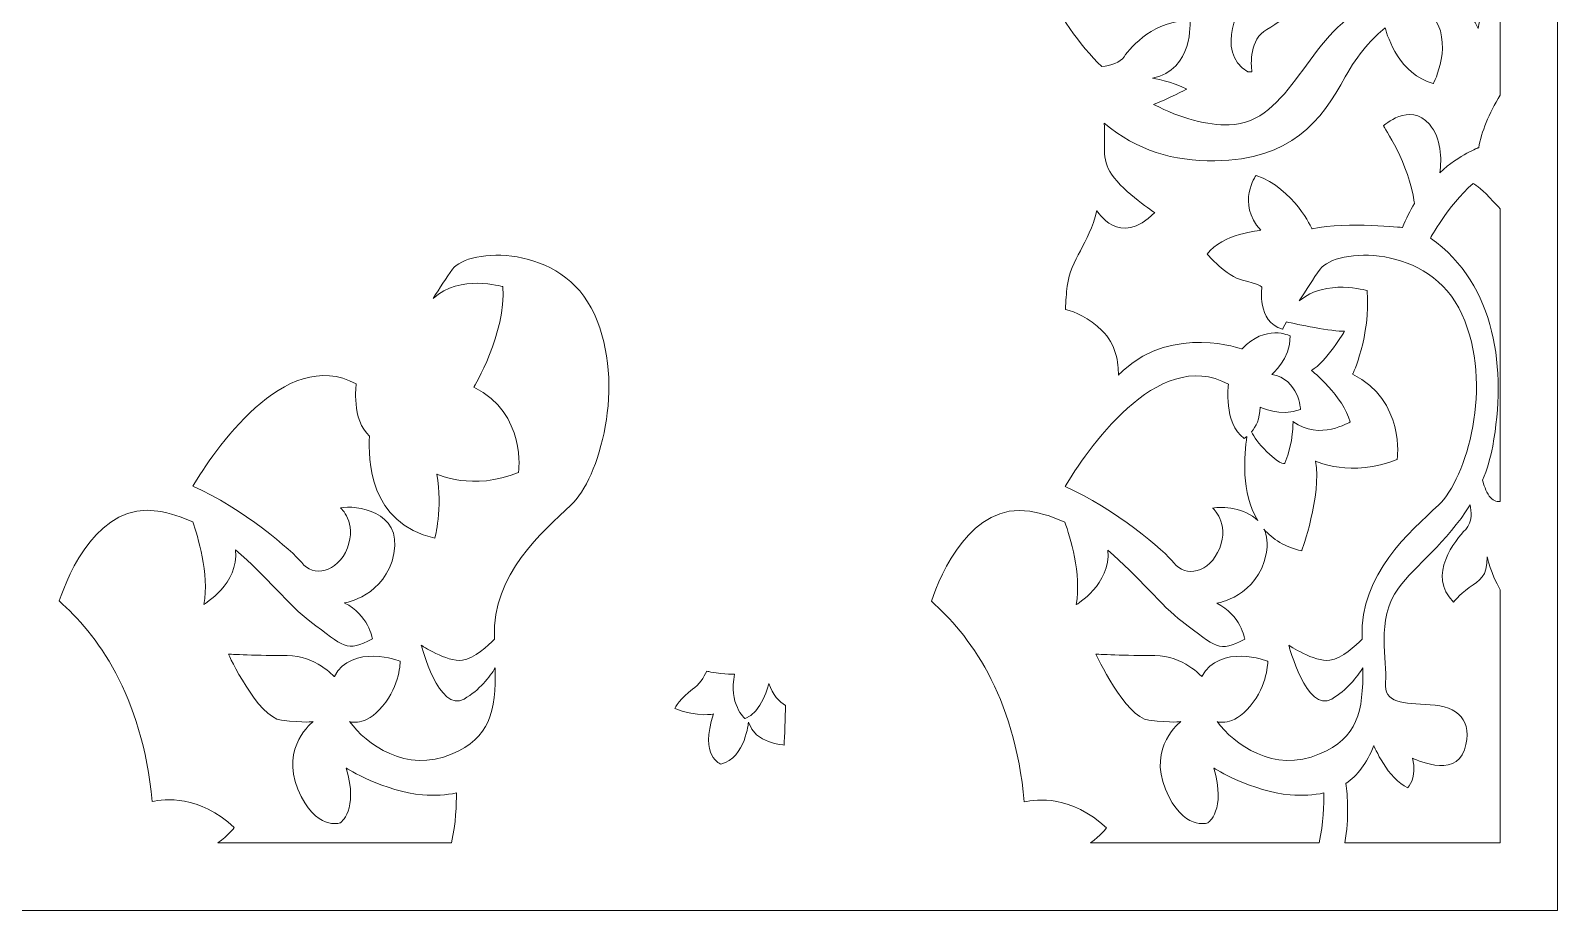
# Model space of a CAD drawing. Header units: centimetres. Extents: x 11.4 to 36.6, y -4.4 to 10.5.
# Drawn here: x 30.13 to 36.62, y -4.45 to -0.71 of the extents above; entities that cross this region are included whole.
import ezdxf

# ---------------------------------------------------------------- set-up
doc = ezdxf.new("R2010")
doc.units = ezdxf.units.CM
doc.header["$MEASUREMENT"] = 0
doc.layers.add('layer 1', color=7, linetype='Continuous')

msp = doc.modelspace()

# ---------------------------------------------------------------- linework, layer by layer
at = {"layer": 'layer 1', "color": 242, "lineweight": 9}
for points, knots in [([(24.45809, 10.50535), (24.45809, 10.50535), (36.6205, 10.50535), (36.6205, 10.50535), (36.6205, 10.50535), (36.6205, 10.50535), (36.6205, -4.44704), (36.6205, -4.44704), (36.6205, -4.44704), (36.6205, -4.44704), (24.45809, -4.44704), (24.45809, -4.44704), (24.45809, -4.44704), (24.45809, -4.44704), (24.45809, 10.50535), (24.45809, 10.50535)], [0, 0, 0, 0, 0.2, 0.2, 0.2, 0.2, 0.4, 0.4, 0.4, 0.4, 0.6, 0.6, 0.6, 0.6, 1, 1, 1, 1]), ([(36.37726, 0.69233), (36.37726, 0.69233), (36.37726, -0.98373), (36.37726, -0.98373), (36.37726, -0.98373), (36.32957, -1.06088), (36.29721, -1.14099), (36.28624, -1.20649), (36.28624, -1.20649), (36.28624, -1.20649), (36.20657, -1.23451), (36.12101, -1.31278), (36.12101, -1.31278), (36.1285, -1.2542), (36.12815, -1.16699), (36.07635, -1.10724), (36.07635, -1.10724), (35.99181, -1.00974), (35.88103, -1.11421), (35.88103, -1.11421), (35.88103, -1.11421), (35.88103, -1.11421), (35.99181, -1.27788), (36.01222, -1.43806), (36.01222, -1.43806), (36.01247, -1.44004), (36.01272, -1.44193), (36.01299, -1.44378), (36.01299, -1.44378), (35.99435, -1.47425), (35.97722, -1.5082), (35.96266, -1.54602), (35.96266, -1.54602), (35.96266, -1.54602), (35.73528, -1.5199), (35.57786, -1.55124), (35.57786, -1.55124), (35.57786, -1.55124), (35.50276, -1.38108), (35.34025, -1.32434), (35.34025, -1.32434), (35.34025, -1.32434), (35.25524, -1.44082), (35.36025, -1.55729), (35.36025, -1.55729), (35.36025, -1.55729), (35.19523, -1.57223), (35.13273, -1.65884), (35.13273, -1.65884), (35.13273, -1.65884), (35.21524, -1.75441), (35.28274, -1.76935), (35.28274, -1.76935), (35.35025, -1.78428), (35.36525, -1.79921), (35.36525, -1.79921), (35.36525, -1.79921), (35.36525, -1.79921), (35.34232, -1.94594), (35.45221, -1.97777), (35.45221, -1.97777), (35.45221, -1.97777), (35.45895, -1.96598), (35.4701, -1.94697), (35.4701, -1.94697), (35.50879, -1.95547), (35.66731, -1.98939), (35.71603, -1.98563), (35.71603, -1.98563), (35.71603, -1.98563), (35.63706, -2.11856), (35.57604, -2.15286), (35.57604, -2.15286), (35.57604, -2.15286), (35.71244, -2.26434), (35.73936, -2.37154), (35.73936, -2.37154), (35.73936, -2.37154), (35.61014, -2.45355), (35.49707, -2.36993), (35.49707, -2.36993), (35.49707, -2.36993), (35.50066, -2.45515), (35.46297, -2.54734), (35.46297, -2.54734), (35.46297, -2.54734), (35.4522, -2.56235), (35.38579, -2.49803), (35.38579, -2.49803), (35.34986, -2.46323), (35.33075, -2.43376), (35.32077, -2.41404), (35.32077, -2.41404), (35.33844, -2.39291), (35.35721, -2.35877), (35.35721, -2.30902), (35.35721, -2.30902), (35.35721, -2.30902), (35.44467, -2.35081), (35.52921, -2.31947), (35.52921, -2.31947), (35.52921, -2.31947), (35.52338, -2.19062), (35.40677, -2.16973), (35.40677, -2.16973), (35.40677, -2.16973), (35.48548, -2.10704), (35.48548, -2.00605), (35.48548, -2.00605), (35.48548, -2.00605), (35.37762, -1.95382), (35.28142, -2.06177), (35.28142, -2.06177), (35.28142, -2.06177), (34.9899, -1.9573), (34.7771, -2.15231), (34.7771, -2.15231), (34.7698, -2.159), (34.76255, -2.16577), (34.75534, -2.1726), (34.75534, -2.1726), (34.75626, -2.12183), (34.74636, -2.04212), (34.68575, -1.98342), (34.68575, -1.98342), (34.62999, -1.92941), (34.57071, -1.90468), (34.53084, -1.89345), (34.53084, -1.89345), (34.53223, -1.85851), (34.53453, -1.82422), (34.53818, -1.79479), (34.53818, -1.79479), (34.55291, -1.67601), (34.63025, -1.61881), (34.66339, -1.47363), (34.66339, -1.47363), (34.66339, -1.47363), (34.75915, -1.63641), (34.91015, -1.48243), (34.91015, -1.48243), (34.91015, -1.48243), (34.78125, -1.39884), (34.726, -1.31965), (34.726, -1.31965), (34.68167, -1.2561), (34.70135, -1.1897), (34.69564, -1.1023), (34.69564, -1.1023), (34.83487, -1.2192), (34.98802, -1.26446), (35.16576, -1.26215), (35.16576, -1.26215), (35.48788, -1.25797), (35.61769, -1.09355), (35.71923, -0.90533), (35.71923, -0.90533), (35.77237, -0.80684), (35.83795, -0.73927), (35.88842, -0.69723), (35.88842, -0.69723), (35.89957, -0.73869), (35.95034, -0.89412), (36.09317, -0.93461), (36.09317, -0.93461), (36.09317, -0.93461), (36.18561, -0.75727), (36.08477, -0.64016), (36.08477, -0.64016), (36.08477, -0.64016), (36.21922, -0.55316), (36.28364, -0.70039), (36.28364, -0.70039), (36.28364, -0.70039), (36.32566, -0.5197), (36.24163, -0.40594), (36.24163, -0.40594), (36.1576, -0.29217), (36.01474, -0.38252), (35.99794, -0.46282), (35.99794, -0.46282), (35.99794, -0.46282), (35.96432, -0.27544), (35.80747, -0.23864), (35.80747, -0.23864), (35.80747, -0.23864), (35.71783, -0.41598), (35.75705, -0.51636), (35.75705, -0.51636), (35.77241, -0.55569), (35.79335, -0.58626), (35.81315, -0.60894), (35.81315, -0.60894), (35.56094, -0.71678), (35.48844, -1.10394), (35.22606, -1.10985), (35.22606, -1.10985), (35.13551, -1.1119), (35.02096, -1.08386), (34.90483, -1.02248), (34.90483, -1.02248), (34.96486, -1.00005), (35.04558, -0.95803), (35.04558, -0.95803), (35.04558, -0.95803), (34.98396, -0.92457), (34.89993, -0.91119), (34.89993, -0.91119), (34.89993, -0.91119), (35.07639, -0.87773), (35.05959, -0.66693), (35.05959, -0.66693), (35.05959, -0.66693), (34.91393, -0.66358), (34.81029, -0.774), (34.77948, -0.82085), (34.77948, -0.82085), (34.76367, -0.84488), (34.72205, -0.85657), (34.68526, -0.86228), (34.68526, -0.86228), (34.58847, -0.76852), (34.50174, -0.6468), (34.44075, -0.49467), (34.44075, -0.49467), (34.61667, -0.61205), (34.78529, -0.53618), (34.78529, -0.53618), (34.78529, -0.53618), (34.76454, -0.42155), (34.54409, -0.341), (34.54409, -0.341), (34.54409, -0.341), (34.64005, -0.32551), (34.70489, -0.23876), (34.70489, -0.23876), (34.70489, -0.23876), (34.55611, -0.09857), (34.40734, -0.11615), (34.35568, -0.12806), (34.35568, -0.12806), (34.31497, 0.32889), (34.1172, 0.58718), (33.96127, 0.7241), (33.96127, 0.7241), (34.00106, 0.8411), (34.13002, 1.14697), (34.37994, 1.10626), (34.37994, 1.10626), (34.43275, 1.09766), (34.48211, 1.08142), (34.5284, 1.05991), (34.5284, 1.05991), (34.54972, 1.00027), (34.59997, 0.83986), (34.57606, 0.70978), (34.57606, 0.70978), (34.57606, 0.70978), (34.72499, 0.79706), (34.71048, 0.9408), (34.71048, 0.9408), (34.84009, 0.83232), (34.94045, 0.70127), (35.02597, 0.63802), (35.02597, 0.63802), (35.17303, 0.52928), (35.18003, 0.50418), (35.29207, 0.56274), (35.29207, 0.56274), (35.29207, 0.56274), (35.27498, 0.66774), (35.17313, 0.71545), (35.17313, 0.71545), (35.17313, 0.71545), (35.34822, 0.74381), (35.38322, 0.92599), (35.38322, 0.92599), (35.41822, 1.10818), (35.22071, 1.13207), (35.1557, 1.12012), (35.1557, 1.12012), (35.1557, 1.12012), (35.22821, 1.05741), (35.18571, 0.94989), (35.18571, 0.94989), (35.1432, 0.84237), (35.03904, 0.82448), (34.99153, 0.88719), (34.99153, 0.88719), (34.95624, 0.93378), (34.73673, 1.12056), (34.52925, 1.21192), (34.52925, 1.21192), (34.61426, 1.35396), (34.9187, 1.81174), (35.22312, 1.64618), (35.22312, 1.64618), (35.22312, 1.64618), (35.2083, 1.54), (35.24804, 1.46516), (35.24804, 1.46516), (35.24042, 1.39133), (35.23389, 1.12513), (35.52437, 1.06232), (35.52437, 1.06232), (35.52437, 1.06232), (35.55935, 1.18768), (35.53311, 1.33394), (35.53311, 1.33394), (35.53311, 1.33394), (35.6847, 1.26081), (35.88002, 1.3409), (35.88002, 1.3409), (35.88002, 1.3409), (35.915, 1.59163), (35.69053, 1.70307), (35.69053, 1.70307), (35.69053, 1.70307), (35.82754, 1.85977), (35.81297, 2.05827), (35.81297, 2.05827), (35.81297, 2.05827), (35.58678, 2.12723), (35.4722, 2.00313), (35.4722, 2.00313), (35.49798, 2.04596), (35.52615, 2.09052), (35.5507, 2.12425), (35.5507, 2.12425), (35.61731, 2.21574), (36.01692, 2.23563), (36.15346, 1.9333), (36.15346, 1.9333), (36.28999, 1.63097), (36.17396, 1.23584), (36.05395, 1.12235), (36.05395, 1.12235), (35.93394, 1.00885), (35.71892, 0.82966), (35.72892, 0.56086), (35.72892, 0.56086), (35.72902, 0.55828), (35.72911, 0.55573), (35.7292, 0.55317), (35.7292, 0.55317), (35.70239, 0.52531), (35.64357, 0.47008), (35.5929, 0.46354), (35.5929, 0.46354), (35.52476, 0.45474), (35.41796, 0.52733), (35.41796, 0.52733), (35.41796, 0.52733), (35.41796, 0.52733), (35.49346, 0.23697), (35.60026, 0.29856), (35.60026, 0.29856), (35.66562, 0.33625), (35.70889, 0.3929), (35.73265, 0.43118), (35.73265, 0.43118), (35.73455, 0.24383), (35.70987, 0.1341), (35.54891, 0.06507), (35.54891, 0.06507), (35.35389, -0.01855), (35.18388, 0.10689), (35.11388, 0.20246), (35.11388, 0.20246), (35.11388, 0.20246), (35.17888, 0.17857), (35.25389, 0.26817), (35.25389, 0.26817), (35.32889, 0.35777), (35.32889, 0.45931), (35.32889, 0.45931), (35.32889, 0.45931), (35.32889, 0.45931), (35.12388, 0.53696), (35.04887, 0.3936), (35.04887, 0.3936), (35.04887, 0.3936), (34.96886, 0.48321), (34.84886, 0.48321), (34.84886, 0.48321), (34.72885, 0.48321), (34.59884, 0.48918), (34.59884, 0.48918), (34.59884, 0.48918), (34.59884, 0.48918), (34.72385, 0.22038), (34.82385, 0.20843), (34.82385, 0.20843), (34.92386, 0.19649), (34.95886, 0.20246), (34.95886, 0.20246), (34.95886, 0.20246), (34.95886, 0.20246), (34.81885, 0.09494), (34.89386, -0.08426), (34.89386, -0.08426), (34.96886, -0.26346), (35.07387, -0.22762), (35.07387, -0.22762), (35.07387, -0.22762), (35.07387, -0.22762), (35.15388, -0.17386), (35.09887, 0.00534), (35.09887, 0.00534), (35.09887, 0.00534), (35.26389, -0.0962), (35.4239, -0.10815), (35.4239, -0.10815), (35.47557, -0.11201), (35.52357, -0.11023), (35.56727, -0.10006), (35.56727, -0.10006), (35.5681, -0.18927), (35.55841, -0.42213), (35.4397, -0.50205), (35.4397, -0.50205), (35.4397, -0.50205), (35.38317, -0.52456), (35.36433, -0.45703), (35.36433, -0.45703), (35.34548, -0.3895), (35.36163, -0.32518), (35.36163, -0.32518), (35.36163, -0.32518), (35.36163, -0.32518), (35.15703, -0.44095), (35.28625, -0.58245), (35.28625, -0.58245), (35.28625, -0.58245), (35.15664, -0.79689), (35.3053, -0.88468), (35.3053, -0.88468), (35.3053, -0.88468), (35.32248, -0.88468), (35.32248, -0.88468), (35.32248, -0.88468), (35.31831, -0.85194), (35.31108, -0.74526), (35.38586, -0.70466), (35.38586, -0.70466), (35.4747, -0.65642), (35.59854, -0.54386), (35.64431, -0.36699), (35.64431, -0.36699), (35.67705, -0.24042), (35.66843, -0.11879), (35.66089, -0.05984), (35.66089, -0.05984), (35.7092, -0.02692), (35.74907, 0.02449), (35.77893, 0.10091), (35.77893, 0.10091), (35.77893, 0.10091), (35.83893, -0.04244), (35.92394, -0.07828), (35.92394, -0.07828), (35.92394, -0.07828), (35.96394, -0.03647), (35.94394, 0.04715), (35.94394, 0.04715), (35.94394, 0.04715), (36.12395, -0.04244), (36.16396, 0.08299), (36.16396, 0.08299), (36.20396, 0.20843), (36.13395, 0.26817), (36.01894, 0.27414), (36.01894, 0.27414), (35.90394, 0.28011), (35.81893, 0.28011), (35.82893, 0.36971), (35.82893, 0.36971), (35.83893, 0.45931), (35.78393, 0.63254), (35.88393, 0.76992), (35.88393, 0.76992), (35.95339, 0.86534), (36.09036, 0.96367), (36.18768, 1.12288), (36.18768, 1.12288), (36.19295, 1.0981), (36.19977, 1.05031), (36.16938, 1.0192), (36.16938, 1.0192), (36.12683, 0.97563), (36.0022, 0.82312), (36.11771, 0.71056), (36.11771, 0.71056), (36.11771, 0.71056), (36.13899, 0.73961), (36.18458, 0.77229), (36.18458, 0.77229), (36.23017, 0.80497), (36.26057, 0.81586), (36.26057, 0.90301), (36.26057, 0.90301), (36.26057, 0.90301), (36.2946, 0.75004), (36.37726, 0.69233)], [0, 0, 0, 0, 0.007874, 0.007874, 0.007874, 0.007874, 0.015748, 0.015748, 0.015748, 0.015748, 0.023622, 0.023622, 0.023622, 0.023622, 0.0314961, 0.0314961, 0.0314961, 0.0314961, 0.0393701, 0.0393701, 0.0393701, 0.0393701, 0.0472441, 0.0472441, 0.0472441, 0.0472441, 0.0551181, 0.0551181, 0.0551181, 0.0551181, 0.0629921, 0.0629921, 0.0629921, 0.0629921, 0.0708661, 0.0708661, 0.0708661, 0.0708661, 0.0787402, 0.0787402, 0.0787402, 0.0787402, 0.0866142, 0.0866142, 0.0866142, 0.0866142, 0.0944882, 0.0944882, 0.0944882, 0.0944882, 0.1023622, 0.1023622, 0.1023622, 0.1023622, 0.1102362, 0.1102362, 0.1102362, 0.1102362, 0.1181102, 0.1181102, 0.1181102, 0.1181102, 0.1259843, 0.1259843, 0.1259843, 0.1259843, 0.1338583, 0.1338583, 0.1338583, 0.1338583, 0.1417323, 0.1417323, 0.1417323, 0.1417323, 0.1496063, 0.1496063, 0.1496063, 0.1496063, 0.1574803, 0.1574803, 0.1574803, 0.1574803, 0.1653543, 0.1653543, 0.1653543, 0.1653543, 0.1732283, 0.1732283, 0.1732283, 0.1732283, 0.1811024, 0.1811024, 0.1811024, 0.1811024, 0.1889764, 0.1889764, 0.1889764, 0.1889764, 0.1968504, 0.1968504, 0.1968504, 0.1968504, 0.2047244, 0.2047244, 0.2047244, 0.2047244, 0.2125984, 0.2125984, 0.2125984, 0.2125984, 0.2204724, 0.2204724, 0.2204724, 0.2204724, 0.2283465, 0.2283465, 0.2283465, 0.2283465, 0.2362205, 0.2362205, 0.2362205, 0.2362205, 0.2440945, 0.2440945, 0.2440945, 0.2440945, 0.2519685, 0.2519685, 0.2519685, 0.2519685, 0.2598425, 0.2598425, 0.2598425, 0.2598425, 0.2677165, 0.2677165, 0.2677165, 0.2677165, 0.2755906, 0.2755906, 0.2755906, 0.2755906, 0.2834646, 0.2834646, 0.2834646, 0.2834646, 0.2913386, 0.2913386, 0.2913386, 0.2913386, 0.2992126, 0.2992126, 0.2992126, 0.2992126, 0.3070866, 0.3070866, 0.3070866, 0.3070866, 0.3149606, 0.3149606, 0.3149606, 0.3149606, 0.3228346, 0.3228346, 0.3228346, 0.3228346, 0.3307087, 0.3307087, 0.3307087, 0.3307087, 0.3385827, 0.3385827, 0.3385827, 0.3385827, 0.3464567, 0.3464567, 0.3464567, 0.3464567, 0.3543307, 0.3543307, 0.3543307, 0.3543307, 0.3622047, 0.3622047, 0.3622047, 0.3622047, 0.3700787, 0.3700787, 0.3700787, 0.3700787, 0.3779528, 0.3779528, 0.3779528, 0.3779528, 0.3858268, 0.3858268, 0.3858268, 0.3858268, 0.3937008, 0.3937008, 0.3937008, 0.3937008, 0.4015748, 0.4015748, 0.4015748, 0.4015748, 0.4094488, 0.4094488, 0.4094488, 0.4094488, 0.4173228, 0.4173228, 0.4173228, 0.4173228, 0.4251969, 0.4251969, 0.4251969, 0.4251969, 0.4330709, 0.4330709, 0.4330709, 0.4330709, 0.4409449, 0.4409449, 0.4409449, 0.4409449, 0.4488189, 0.4488189, 0.4488189, 0.4488189, 0.4566929, 0.4566929, 0.4566929, 0.4566929, 0.4645669, 0.4645669, 0.4645669, 0.4645669, 0.4724409, 0.4724409, 0.4724409, 0.4724409, 0.480315, 0.480315, 0.480315, 0.480315, 0.488189, 0.488189, 0.488189, 0.488189, 0.496063, 0.496063, 0.496063, 0.496063, 0.503937, 0.503937, 0.503937, 0.503937, 0.511811, 0.511811, 0.511811, 0.511811, 0.519685, 0.519685, 0.519685, 0.519685, 0.5275591, 0.5275591, 0.5275591, 0.5275591, 0.5354331, 0.5354331, 0.5354331, 0.5354331, 0.5433071, 0.5433071, 0.5433071, 0.5433071, 0.5511811, 0.5511811, 0.5511811, 0.5511811, 0.5590551, 0.5590551, 0.5590551, 0.5590551, 0.5669291, 0.5669291, 0.5669291, 0.5669291, 0.5748031, 0.5748031, 0.5748031, 0.5748031, 0.5826772, 0.5826772, 0.5826772, 0.5826772, 0.5905512, 0.5905512, 0.5905512, 0.5905512, 0.5984252, 0.5984252, 0.5984252, 0.5984252, 0.6062992, 0.6062992, 0.6062992, 0.6062992, 0.6141732, 0.6141732, 0.6141732, 0.6141732, 0.6220472, 0.6220472, 0.6220472, 0.6220472, 0.6299213, 0.6299213, 0.6299213, 0.6299213, 0.6377953, 0.6377953, 0.6377953, 0.6377953, 0.6456693, 0.6456693, 0.6456693, 0.6456693, 0.6535433, 0.6535433, 0.6535433, 0.6535433, 0.6614173, 0.6614173, 0.6614173, 0.6614173, 0.6692913, 0.6692913, 0.6692913, 0.6692913, 0.6771654, 0.6771654, 0.6771654, 0.6771654, 0.6850394, 0.6850394, 0.6850394, 0.6850394, 0.6929134, 0.6929134, 0.6929134, 0.6929134, 0.7007874, 0.7007874, 0.7007874, 0.7007874, 0.7086614, 0.7086614, 0.7086614, 0.7086614, 0.7165354, 0.7165354, 0.7165354, 0.7165354, 0.7244094, 0.7244094, 0.7244094, 0.7244094, 0.7322835, 0.7322835, 0.7322835, 0.7322835, 0.7401575, 0.7401575, 0.7401575, 0.7401575, 0.7480315, 0.7480315, 0.7480315, 0.7480315, 0.7559055, 0.7559055, 0.7559055, 0.7559055, 0.7637795, 0.7637795, 0.7637795, 0.7637795, 0.7716535, 0.7716535, 0.7716535, 0.7716535, 0.7795276, 0.7795276, 0.7795276, 0.7795276, 0.7874016, 0.7874016, 0.7874016, 0.7874016, 0.7952756, 0.7952756, 0.7952756, 0.7952756, 0.8031496, 0.8031496, 0.8031496, 0.8031496, 0.8110236, 0.8110236, 0.8110236, 0.8110236, 0.8188976, 0.8188976, 0.8188976, 0.8188976, 0.8267717, 0.8267717, 0.8267717, 0.8267717, 0.8346457, 0.8346457, 0.8346457, 0.8346457, 0.8425197, 0.8425197, 0.8425197, 0.8425197, 0.8503937, 0.8503937, 0.8503937, 0.8503937, 0.8582677, 0.8582677, 0.8582677, 0.8582677, 0.8661417, 0.8661417, 0.8661417, 0.8661417, 0.8740157, 0.8740157, 0.8740157, 0.8740157, 0.8818898, 0.8818898, 0.8818898, 0.8818898, 0.8897638, 0.8897638, 0.8897638, 0.8897638, 0.8976378, 0.8976378, 0.8976378, 0.8976378, 0.9055118, 0.9055118, 0.9055118, 0.9055118, 0.9133858, 0.9133858, 0.9133858, 0.9133858, 0.9212598, 0.9212598, 0.9212598, 0.9212598, 0.9291339, 0.9291339, 0.9291339, 0.9291339, 0.9370079, 0.9370079, 0.9370079, 0.9370079, 0.9448819, 0.9448819, 0.9448819, 0.9448819, 0.9527559, 0.9527559, 0.9527559, 0.9527559, 0.9606299, 0.9606299, 0.9606299, 0.9606299, 0.9685039, 0.9685039, 0.9685039, 0.9685039, 0.976378, 0.976378, 0.976378, 0.976378, 0.984252, 0.984252, 0.984252, 0.984252, 1, 1, 1, 1]), ([(36.37726, -1.46573), (36.37726, -1.46573), (36.37726, -2.70983), (36.37726, -2.70983), (36.37726, -2.70983), (36.36008, -2.71224), (36.34397, -2.70485), (36.33105, -2.68661), (36.33105, -2.68661), (36.3155, -2.66465), (36.30717, -2.63956), (36.30272, -2.61899), (36.30272, -2.61899), (36.32081, -2.57502), (36.33549, -2.52702), (36.34532, -2.47419), (36.34532, -2.47419), (36.40533, -2.15164), (36.36162, -1.79024), (36.08152, -1.59041), (36.08152, -1.59041), (36.08152, -1.59041), (36.151, -1.45766), (36.26183, -1.35854), (36.26183, -1.35854), (36.27731, -1.36632), (36.30386, -1.38609), (36.34746, -1.43458), (36.34746, -1.43458), (36.35778, -1.44607), (36.36767, -1.45645), (36.37726, -1.46573)], [0, 0, 0, 0, 0.1111111, 0.1111111, 0.1111111, 0.1111111, 0.2222222, 0.2222222, 0.2222222, 0.2222222, 0.3333333, 0.3333333, 0.3333333, 0.3333333, 0.4444444, 0.4444444, 0.4444444, 0.4444444, 0.5555556, 0.5555556, 0.5555556, 0.5555556, 0.6666667, 0.6666667, 0.6666667, 0.6666667, 0.7777778, 0.7777778, 0.7777778, 0.7777778, 1, 1, 1, 1]), ([(31.92267, -4.15949), (31.92267, -4.15949), (30.93012, -4.15949), (30.93012, -4.15949), (30.93012, -4.15949), (30.97362, -4.13003), (30.99967, -4.09519), (30.99967, -4.09519), (30.99967, -4.09519), (30.85089, -3.95501), (30.70212, -3.97258), (30.65046, -3.9845), (30.65046, -3.9845), (30.60974, -3.52754), (30.41198, -3.26925), (30.25604, -3.13233), (30.25604, -3.13233), (30.29584, -3.01534), (30.4248, -2.70946), (30.67472, -2.75017), (30.67472, -2.75017), (30.72753, -2.75877), (30.77689, -2.77501), (30.82318, -2.79653), (30.82318, -2.79653), (30.8445, -2.85617), (30.89474, -3.01658), (30.87084, -3.14666), (30.87084, -3.14666), (30.87084, -3.14666), (31.01976, -3.05937), (31.00526, -2.91563), (31.00526, -2.91563), (31.13487, -3.02412), (31.23523, -3.15516), (31.32075, -3.21841), (31.32075, -3.21841), (31.46781, -3.32716), (31.47481, -3.35225), (31.58685, -3.2937), (31.58685, -3.2937), (31.58685, -3.2937), (31.56976, -3.1887), (31.46791, -3.14099), (31.46791, -3.14099), (31.46791, -3.14099), (31.643, -3.11263), (31.678, -2.93044), (31.678, -2.93044), (31.713, -2.74826), (31.51549, -2.72436), (31.45048, -2.73631), (31.45048, -2.73631), (31.45048, -2.73631), (31.52299, -2.79903), (31.48048, -2.90655), (31.48048, -2.90655), (31.43798, -3.01407), (31.33381, -3.03196), (31.28631, -2.96924), (31.28631, -2.96924), (31.25102, -2.92265), (31.03151, -2.73587), (30.82402, -2.64452), (30.82402, -2.64452), (30.90904, -2.50247), (31.21348, -2.04469), (31.51789, -2.21025), (31.51789, -2.21025), (31.51789, -2.21025), (31.49644, -2.36413), (31.57453, -2.43196), (31.57453, -2.43196), (31.56774, -2.52719), (31.57271, -2.80474), (31.85174, -2.86508), (31.85174, -2.86508), (31.85174, -2.86508), (31.88672, -2.73972), (31.86048, -2.59346), (31.86048, -2.59346), (31.86048, -2.59346), (32.01207, -2.66658), (32.20739, -2.58649), (32.20739, -2.58649), (32.20739, -2.58649), (32.24237, -2.33576), (32.0179, -2.22433), (32.0179, -2.22433), (32.0179, -2.22433), (32.15491, -1.99526), (32.14034, -1.79677), (32.14034, -1.79677), (32.14034, -1.79677), (31.95655, -1.74275), (31.84509, -1.84687), (31.84509, -1.84687), (31.87172, -1.80393), (31.9012, -1.75828), (31.92675, -1.72317), (31.92675, -1.72317), (31.99336, -1.63168), (32.39297, -1.61178), (32.52951, -1.91412), (32.52951, -1.91412), (32.66604, -2.21645), (32.55001, -2.61158), (32.43, -2.72507), (32.43, -2.72507), (32.30999, -2.83857), (32.09497, -3.01776), (32.10497, -3.28656), (32.10497, -3.28656), (32.10507, -3.28914), (32.10516, -3.29169), (32.10525, -3.29424), (32.10525, -3.29424), (32.07844, -3.32211), (32.01962, -3.37734), (31.96895, -3.38388), (31.96895, -3.38388), (31.90081, -3.39268), (31.79401, -3.32009), (31.79401, -3.32009), (31.79401, -3.32009), (31.79401, -3.32009), (31.86951, -3.61045), (31.97631, -3.54886), (31.97631, -3.54886), (32.04167, -3.51117), (32.08494, -3.45452), (32.1087, -3.41624), (32.1087, -3.41624), (32.1106, -3.60359), (32.08592, -3.71332), (31.92496, -3.78234), (31.92496, -3.78234), (31.72994, -3.86597), (31.55993, -3.74053), (31.48993, -3.64496), (31.48993, -3.64496), (31.48993, -3.64496), (31.55493, -3.66885), (31.62994, -3.57925), (31.62994, -3.57925), (31.70494, -3.48965), (31.70494, -3.38811), (31.70494, -3.38811), (31.70494, -3.38811), (31.70494, -3.38811), (31.49993, -3.31045), (31.42492, -3.45381), (31.42492, -3.45381), (31.42492, -3.45381), (31.34491, -3.36421), (31.22491, -3.36421), (31.22491, -3.36421), (31.1049, -3.36421), (30.97489, -3.35824), (30.97489, -3.35824), (30.97489, -3.35824), (30.97489, -3.35824), (31.0999, -3.62704), (31.1999, -3.63899), (31.1999, -3.63899), (31.29991, -3.65093), (31.33491, -3.64496), (31.33491, -3.64496), (31.33491, -3.64496), (31.33491, -3.64496), (31.1949, -3.75248), (31.26991, -3.93168), (31.26991, -3.93168), (31.34491, -4.11087), (31.44992, -4.07504), (31.44992, -4.07504), (31.44992, -4.07504), (31.44992, -4.07504), (31.52993, -4.02128), (31.47492, -3.84208), (31.47492, -3.84208), (31.47492, -3.84208), (31.63994, -3.94362), (31.79995, -3.95557), (31.79995, -3.95557), (31.85162, -3.95943), (31.89963, -3.95765), (31.94332, -3.94748), (31.94332, -3.94748), (31.94375, -3.9935), (31.94136, -4.07774), (31.92267, -4.15949)], [0, 0, 0, 0, 0.0204082, 0.0204082, 0.0204082, 0.0204082, 0.0408163, 0.0408163, 0.0408163, 0.0408163, 0.0612245, 0.0612245, 0.0612245, 0.0612245, 0.0816327, 0.0816327, 0.0816327, 0.0816327, 0.1020408, 0.1020408, 0.1020408, 0.1020408, 0.122449, 0.122449, 0.122449, 0.122449, 0.1428571, 0.1428571, 0.1428571, 0.1428571, 0.1632653, 0.1632653, 0.1632653, 0.1632653, 0.1836735, 0.1836735, 0.1836735, 0.1836735, 0.2040816, 0.2040816, 0.2040816, 0.2040816, 0.2244898, 0.2244898, 0.2244898, 0.2244898, 0.244898, 0.244898, 0.244898, 0.244898, 0.2653061, 0.2653061, 0.2653061, 0.2653061, 0.2857143, 0.2857143, 0.2857143, 0.2857143, 0.3061224, 0.3061224, 0.3061224, 0.3061224, 0.3265306, 0.3265306, 0.3265306, 0.3265306, 0.3469388, 0.3469388, 0.3469388, 0.3469388, 0.3673469, 0.3673469, 0.3673469, 0.3673469, 0.3877551, 0.3877551, 0.3877551, 0.3877551, 0.4081633, 0.4081633, 0.4081633, 0.4081633, 0.4285714, 0.4285714, 0.4285714, 0.4285714, 0.4489796, 0.4489796, 0.4489796, 0.4489796, 0.4693878, 0.4693878, 0.4693878, 0.4693878, 0.4897959, 0.4897959, 0.4897959, 0.4897959, 0.5102041, 0.5102041, 0.5102041, 0.5102041, 0.5306122, 0.5306122, 0.5306122, 0.5306122, 0.5510204, 0.5510204, 0.5510204, 0.5510204, 0.5714286, 0.5714286, 0.5714286, 0.5714286, 0.5918367, 0.5918367, 0.5918367, 0.5918367, 0.6122449, 0.6122449, 0.6122449, 0.6122449, 0.6326531, 0.6326531, 0.6326531, 0.6326531, 0.6530612, 0.6530612, 0.6530612, 0.6530612, 0.6734694, 0.6734694, 0.6734694, 0.6734694, 0.6938776, 0.6938776, 0.6938776, 0.6938776, 0.7142857, 0.7142857, 0.7142857, 0.7142857, 0.7346939, 0.7346939, 0.7346939, 0.7346939, 0.755102, 0.755102, 0.755102, 0.755102, 0.7755102, 0.7755102, 0.7755102, 0.7755102, 0.7959184, 0.7959184, 0.7959184, 0.7959184, 0.8163265, 0.8163265, 0.8163265, 0.8163265, 0.8367347, 0.8367347, 0.8367347, 0.8367347, 0.8571429, 0.8571429, 0.8571429, 0.8571429, 0.877551, 0.877551, 0.877551, 0.877551, 0.8979592, 0.8979592, 0.8979592, 0.8979592, 0.9183673, 0.9183673, 0.9183673, 0.9183673, 0.9387755, 0.9387755, 0.9387755, 0.9387755, 0.9591837, 0.9591837, 0.9591837, 0.9591837, 1, 1, 1, 1]), ([(35.60798, -4.15949), (35.60798, -4.15949), (34.6372, -4.15949), (34.6372, -4.15949), (34.6372, -4.15949), (34.67959, -4.13031), (34.70489, -4.09646), (34.70489, -4.09646), (34.70489, -4.09646), (34.55611, -3.95627), (34.40734, -3.97384), (34.35568, -3.98576), (34.35568, -3.98576), (34.31497, -3.5288), (34.1172, -3.27051), (33.96127, -3.13359), (33.96127, -3.13359), (34.00106, -3.0166), (34.13002, -2.71072), (34.37994, -2.75143), (34.37994, -2.75143), (34.43275, -2.76003), (34.48211, -2.77627), (34.5284, -2.79779), (34.5284, -2.79779), (34.54972, -2.85743), (34.59997, -3.01784), (34.57606, -3.14792), (34.57606, -3.14792), (34.57606, -3.14792), (34.72499, -3.06063), (34.71048, -2.91689), (34.71048, -2.91689), (34.84009, -3.02538), (34.94045, -3.15643), (35.02597, -3.21967), (35.02597, -3.21967), (35.17303, -3.32842), (35.18003, -3.35351), (35.29207, -3.29496), (35.29207, -3.29496), (35.29207, -3.29496), (35.27498, -3.18996), (35.17313, -3.14225), (35.17313, -3.14225), (35.17313, -3.14225), (35.34822, -3.11389), (35.38322, -2.9317), (35.38322, -2.9317), (35.39151, -2.88856), (35.38675, -2.8543), (35.3738, -2.82728), (35.3738, -2.82728), (35.41026, -2.86995), (35.46187, -2.90326), (35.53425, -2.91891), (35.53425, -2.91891), (35.53425, -2.91891), (35.61918, -2.68415), (35.59295, -2.53789), (35.59295, -2.53789), (35.59295, -2.53789), (35.74454, -2.61102), (35.93985, -2.53092), (35.93985, -2.53092), (35.93985, -2.53092), (35.97483, -2.28019), (35.75037, -2.16876), (35.75037, -2.16876), (35.75037, -2.16876), (35.8268, -2.01205), (35.81223, -1.81356), (35.81223, -1.81356), (35.81223, -1.81356), (35.63575, -1.76168), (35.52378, -1.85757), (35.52378, -1.85757), (35.55207, -1.81164), (35.58437, -1.76122), (35.61206, -1.72317), (35.61206, -1.72317), (35.67866, -1.63168), (36.07828, -1.61178), (36.21481, -1.91412), (36.21481, -1.91412), (36.35135, -2.21645), (36.23531, -2.61158), (36.1153, -2.72507), (36.1153, -2.72507), (35.9953, -2.83857), (35.78028, -3.01776), (35.79028, -3.28656), (35.79028, -3.28656), (35.79038, -3.28914), (35.79047, -3.29169), (35.79056, -3.29424), (35.79056, -3.29424), (35.76374, -3.32211), (35.70493, -3.37734), (35.65425, -3.38388), (35.65425, -3.38388), (35.58612, -3.39268), (35.47932, -3.32009), (35.47932, -3.32009), (35.47932, -3.32009), (35.47932, -3.32009), (35.55482, -3.61045), (35.66162, -3.54886), (35.66162, -3.54886), (35.72698, -3.51117), (35.77025, -3.45452), (35.794, -3.41624), (35.794, -3.41624), (35.79591, -3.60359), (35.77122, -3.71332), (35.61027, -3.78234), (35.61027, -3.78234), (35.41525, -3.86597), (35.24524, -3.74053), (35.17523, -3.64496), (35.17523, -3.64496), (35.17523, -3.64496), (35.24024, -3.66885), (35.31524, -3.57925), (35.31524, -3.57925), (35.39025, -3.48965), (35.39025, -3.38811), (35.39025, -3.38811), (35.39025, -3.38811), (35.39025, -3.38811), (35.18523, -3.31045), (35.11023, -3.45381), (35.11023, -3.45381), (35.11023, -3.45381), (35.03022, -3.36421), (34.91021, -3.36421), (34.91021, -3.36421), (34.7902, -3.36421), (34.66019, -3.35824), (34.66019, -3.35824), (34.66019, -3.35824), (34.66019, -3.35824), (34.7852, -3.62704), (34.88521, -3.63899), (34.88521, -3.63899), (34.98522, -3.65093), (35.02022, -3.64496), (35.02022, -3.64496), (35.02022, -3.64496), (35.02022, -3.64496), (34.88021, -3.75248), (34.95522, -3.93168), (34.95522, -3.93168), (35.03022, -4.11087), (35.13523, -4.07504), (35.13523, -4.07504), (35.13523, -4.07504), (35.13523, -4.07504), (35.21524, -4.02128), (35.16023, -3.84208), (35.16023, -3.84208), (35.16023, -3.84208), (35.32524, -3.94362), (35.48526, -3.95557), (35.48526, -3.95557), (35.53693, -3.95943), (35.58493, -3.95765), (35.62863, -3.94748), (35.62863, -3.94748), (35.62905, -3.9935), (35.62667, -4.07774), (35.60798, -4.15949)], [0, 0, 0, 0, 0.0227273, 0.0227273, 0.0227273, 0.0227273, 0.0454545, 0.0454545, 0.0454545, 0.0454545, 0.0681818, 0.0681818, 0.0681818, 0.0681818, 0.0909091, 0.0909091, 0.0909091, 0.0909091, 0.1136364, 0.1136364, 0.1136364, 0.1136364, 0.1363636, 0.1363636, 0.1363636, 0.1363636, 0.1590909, 0.1590909, 0.1590909, 0.1590909, 0.1818182, 0.1818182, 0.1818182, 0.1818182, 0.2045455, 0.2045455, 0.2045455, 0.2045455, 0.2272727, 0.2272727, 0.2272727, 0.2272727, 0.25, 0.25, 0.25, 0.25, 0.2727273, 0.2727273, 0.2727273, 0.2727273, 0.2954545, 0.2954545, 0.2954545, 0.2954545, 0.3181818, 0.3181818, 0.3181818, 0.3181818, 0.3409091, 0.3409091, 0.3409091, 0.3409091, 0.3636364, 0.3636364, 0.3636364, 0.3636364, 0.3863636, 0.3863636, 0.3863636, 0.3863636, 0.4090909, 0.4090909, 0.4090909, 0.4090909, 0.4318182, 0.4318182, 0.4318182, 0.4318182, 0.4545455, 0.4545455, 0.4545455, 0.4545455, 0.4772727, 0.4772727, 0.4772727, 0.4772727, 0.5, 0.5, 0.5, 0.5, 0.5227273, 0.5227273, 0.5227273, 0.5227273, 0.5454545, 0.5454545, 0.5454545, 0.5454545, 0.5681818, 0.5681818, 0.5681818, 0.5681818, 0.5909091, 0.5909091, 0.5909091, 0.5909091, 0.6136364, 0.6136364, 0.6136364, 0.6136364, 0.6363636, 0.6363636, 0.6363636, 0.6363636, 0.6590909, 0.6590909, 0.6590909, 0.6590909, 0.6818182, 0.6818182, 0.6818182, 0.6818182, 0.7045455, 0.7045455, 0.7045455, 0.7045455, 0.7272727, 0.7272727, 0.7272727, 0.7272727, 0.75, 0.75, 0.75, 0.75, 0.7727273, 0.7727273, 0.7727273, 0.7727273, 0.7954545, 0.7954545, 0.7954545, 0.7954545, 0.8181818, 0.8181818, 0.8181818, 0.8181818, 0.8409091, 0.8409091, 0.8409091, 0.8409091, 0.8636364, 0.8636364, 0.8636364, 0.8636364, 0.8863636, 0.8863636, 0.8863636, 0.8863636, 0.9090909, 0.9090909, 0.9090909, 0.9090909, 0.9318182, 0.9318182, 0.9318182, 0.9318182, 0.9545455, 0.9545455, 0.9545455, 0.9545455, 1, 1, 1, 1]), ([(35.30166, -2.43306), (35.29481, -2.43869), (35.29016, -2.44135), (35.29016, -2.44135), (35.29016, -2.44135), (35.19979, -2.37867), (35.22312, -2.21151), (35.22312, -2.21151), (35.22312, -2.21151), (34.9187, -2.04595), (34.61426, -2.50373), (34.52925, -2.64578), (34.52925, -2.64578), (34.73673, -2.73713), (34.95624, -2.92391), (34.99153, -2.9705), (34.99153, -2.9705), (35.03904, -3.03322), (35.1432, -3.01533), (35.18571, -2.90781), (35.18571, -2.90781), (35.22821, -2.80029), (35.1557, -2.73757), (35.1557, -2.73757), (35.1557, -2.73757), (35.19717, -2.72995), (35.29255, -2.73692), (35.34711, -2.79026), (35.34711, -2.79026), (35.27584, -2.67264), (35.28938, -2.51088), (35.30166, -2.43306)], [0, 0, 0, 0, 0.1111111, 0.1111111, 0.1111111, 0.1111111, 0.2222222, 0.2222222, 0.2222222, 0.2222222, 0.3333333, 0.3333333, 0.3333333, 0.3333333, 0.4444444, 0.4444444, 0.4444444, 0.4444444, 0.5555556, 0.5555556, 0.5555556, 0.5555556, 0.6666667, 0.6666667, 0.6666667, 0.6666667, 0.7777778, 0.7777778, 0.7777778, 0.7777778, 1, 1, 1, 1]), ([(36.37726, -3.08466), (36.37726, -3.08466), (36.37726, -4.15949), (36.37726, -4.15949), (36.37726, -4.15949), (36.37726, -4.15949), (35.71748, -4.15949), (35.71748, -4.15949), (35.71748, -4.15949), (35.73591, -4.05368), (35.72869, -3.95761), (35.72225, -3.90726), (35.72225, -3.90726), (35.77056, -3.87434), (35.81043, -3.82292), (35.84028, -3.7465), (35.84028, -3.7465), (35.84028, -3.7465), (35.90029, -3.88986), (35.98529, -3.9257), (35.98529, -3.9257), (35.98529, -3.9257), (36.0253, -3.88389), (36.0053, -3.80026), (36.0053, -3.80026), (36.0053, -3.80026), (36.18531, -3.88986), (36.22531, -3.76442), (36.22531, -3.76442), (36.26532, -3.63899), (36.19531, -3.57925), (36.0803, -3.57328), (36.0803, -3.57328), (35.96529, -3.56731), (35.88029, -3.56731), (35.89029, -3.47771), (35.89029, -3.47771), (35.90029, -3.38811), (35.84528, -3.21488), (35.94529, -3.0775), (35.94529, -3.0775), (36.01475, -2.98208), (36.15172, -2.88375), (36.24903, -2.72454), (36.24903, -2.72454), (36.2543, -2.74932), (36.26112, -2.79711), (36.23074, -2.82822), (36.23074, -2.82822), (36.18818, -2.87179), (36.06356, -3.02429), (36.17906, -3.13686), (36.17906, -3.13686), (36.17906, -3.13686), (36.20034, -3.10781), (36.24594, -3.07513), (36.24594, -3.07513), (36.29153, -3.04245), (36.32193, -3.03156), (36.32193, -2.94441), (36.32193, -2.94441), (36.32193, -2.94441), (36.33869, -3.01977), (36.37726, -3.08466)], [0, 0, 0, 0, 0.0588235, 0.0588235, 0.0588235, 0.0588235, 0.1176471, 0.1176471, 0.1176471, 0.1176471, 0.1764706, 0.1764706, 0.1764706, 0.1764706, 0.2352941, 0.2352941, 0.2352941, 0.2352941, 0.2941176, 0.2941176, 0.2941176, 0.2941176, 0.3529412, 0.3529412, 0.3529412, 0.3529412, 0.4117647, 0.4117647, 0.4117647, 0.4117647, 0.4705882, 0.4705882, 0.4705882, 0.4705882, 0.5294118, 0.5294118, 0.5294118, 0.5294118, 0.5882353, 0.5882353, 0.5882353, 0.5882353, 0.6470588, 0.6470588, 0.6470588, 0.6470588, 0.7058824, 0.7058824, 0.7058824, 0.7058824, 0.7647059, 0.7647059, 0.7647059, 0.7647059, 0.8235294, 0.8235294, 0.8235294, 0.8235294, 0.8823529, 0.8823529, 0.8823529, 0.8823529, 1, 1, 1, 1]), ([(33.3417, -3.576), (33.31488, -3.5599), (33.28655, -3.53185), (33.27065, -3.48302), (33.27065, -3.48302), (33.27065, -3.48302), (33.23953, -3.61004), (33.1695, -3.63173), (33.1695, -3.63173), (33.1695, -3.63173), (33.09689, -3.56977), (33.12541, -3.44274), (33.12541, -3.44274), (33.12541, -3.44274), (33.0875, -3.44627), (33.02422, -3.43434), (33.02422, -3.43434), (33.01826, -3.43321), (33.01267, -3.43185), (33.00745, -3.43031), (33.00745, -3.43031), (32.99445, -3.45623), (32.97405, -3.48874), (32.94673, -3.50757), (32.94673, -3.50757), (32.89616, -3.54242), (32.87087, -3.5889), (32.87087, -3.5889), (32.87087, -3.5889), (32.97202, -3.6284), (33.03621, -3.61213), (33.03621, -3.61213), (33.03621, -3.61213), (32.97396, -3.79338), (33.06733, -3.82591), (33.06733, -3.82591), (33.06733, -3.82591), (33.17237, -3.7957), (33.18404, -3.64699), (33.18404, -3.64699), (33.18404, -3.64699), (33.20933, -3.73761), (33.33577, -3.74458), (33.33577, -3.74458), (33.33577, -3.74458), (33.33717, -3.71264), (33.34016, -3.6231), (33.3417, -3.576)], [0, 0, 0, 0, 0.0769231, 0.0769231, 0.0769231, 0.0769231, 0.1538462, 0.1538462, 0.1538462, 0.1538462, 0.2307692, 0.2307692, 0.2307692, 0.2307692, 0.3076923, 0.3076923, 0.3076923, 0.3076923, 0.3846154, 0.3846154, 0.3846154, 0.3846154, 0.4615385, 0.4615385, 0.4615385, 0.4615385, 0.5384615, 0.5384615, 0.5384615, 0.5384615, 0.6153846, 0.6153846, 0.6153846, 0.6153846, 0.6923077, 0.6923077, 0.6923077, 0.6923077, 0.7692308, 0.7692308, 0.7692308, 0.7692308, 0.8461538, 0.8461538, 0.8461538, 0.8461538, 1, 1, 1, 1])]:
    msp.add_open_spline(points, degree=3, knots=knots, dxfattribs=at)

doc.saveas('drawing.dxf')
